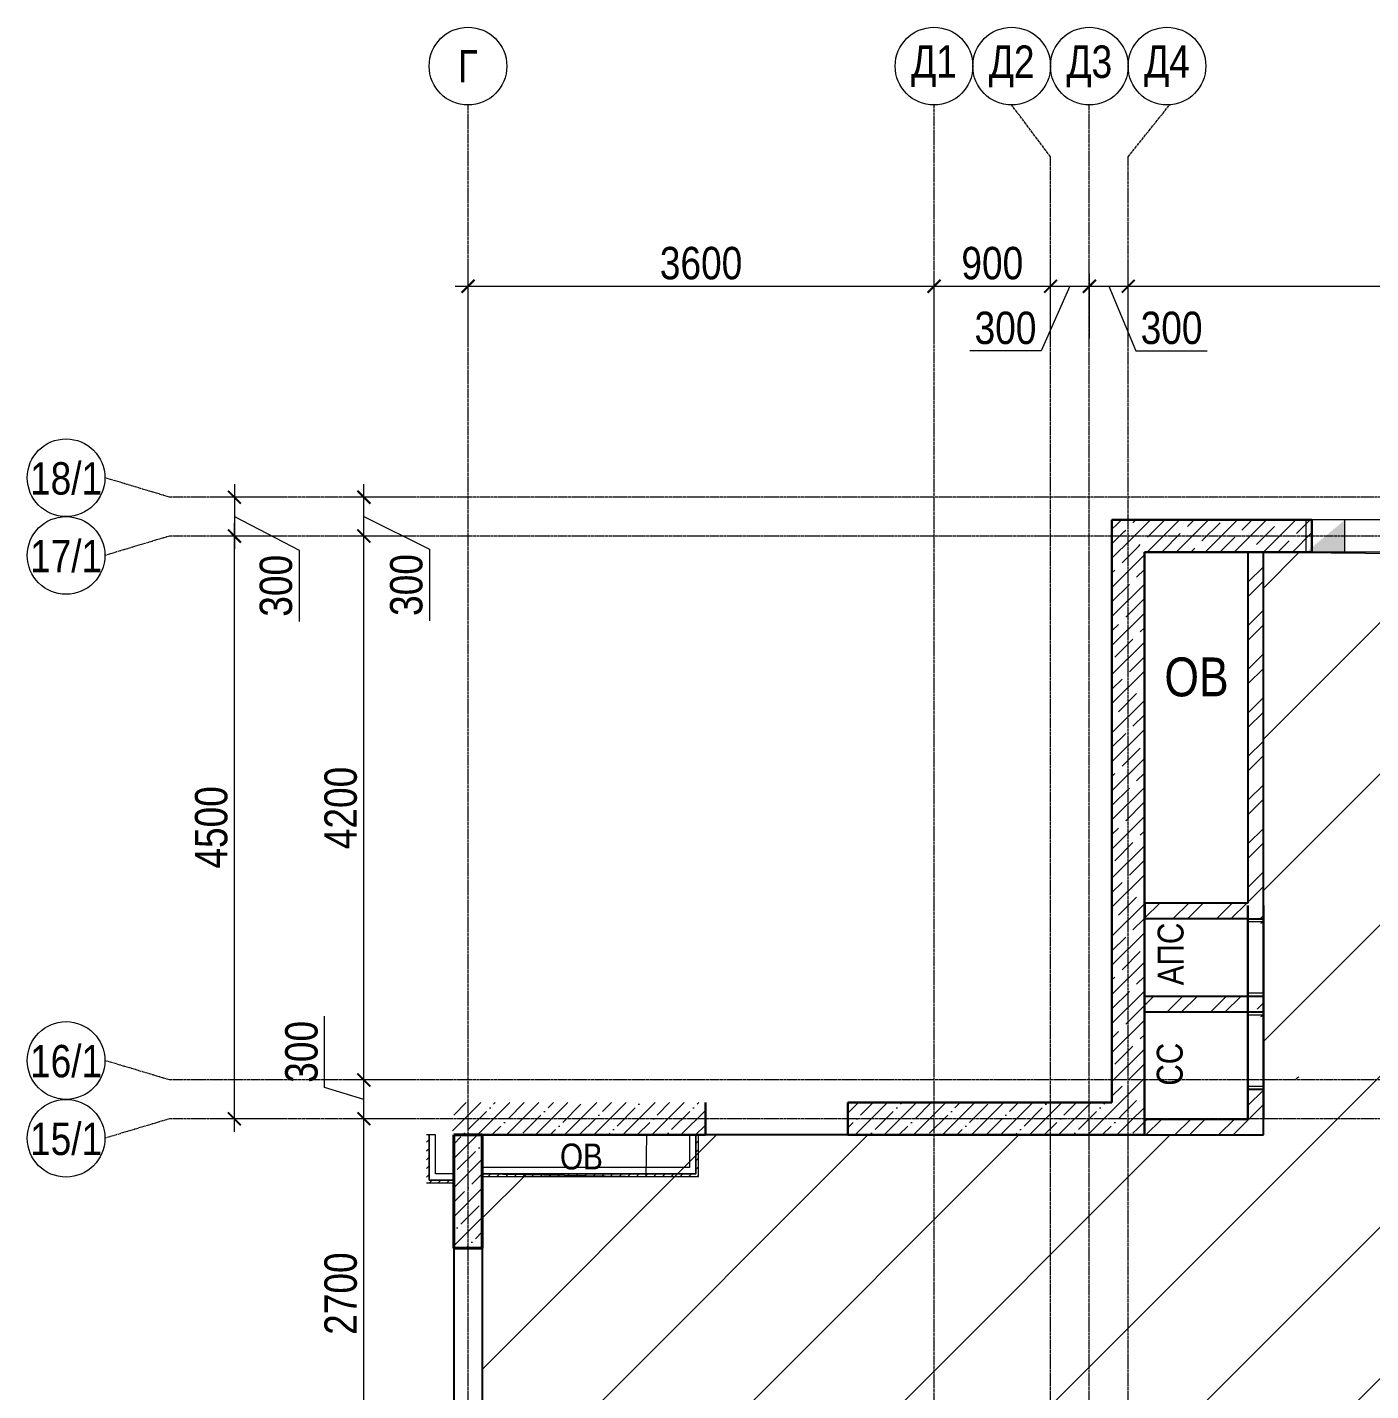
# Model space of a CAD drawing. Header units: millimetres. Extents: x -24360 to 609566, y -391049 to 148426.
# Drawn here: x 513400 to 523779, y -71636 to -61107 of the extents above; entities that cross this region are included whole.
import ezdxf
from ezdxf.enums import TextEntityAlignment as Align

# ---------------------------------------------------------------- set-up
doc = ezdxf.new("R2010")
doc.units = ezdxf.units.MM
doc.linetypes.add('CENTER2', pattern=[28.575, 19.05, -3.175, 3.175, -3.175])
doc.linetypes.add('HIDDEN2', pattern=[4.7625, 3.175, -1.5875])
doc.layers.get('Defpoints').update_dxf_attribs({"color": 140})
for name, color, linetype, lineweight in [('A-Wall-Open', 8, 'Continuous', 0), ('АР_Колонны', 70, 'Continuous', 30), ('АР_Оси_РД_размер', 8, 'Continuous', 0), ('АР_Стены ГКЛ', 1, 'Continuous', 15), ('АР_Стены ЖБ', 7, 'Continuous', 30), ('АР_Стены кирпич', 32, 'Continuous', 25), ('АР_Штриховка', 8, 'Continuous', 0), ('Двери кабины', 252, 'Continuous', 0), ('ОВ_Отопление', 30, 'Continuous', 5), ('ОВ_Шахты', 1, 'Continuous', 5), ('Потолок штриховка', 200, 'Continuous', 15), ('СС_Отверстия', 72, 'Continuous', 9)]:
    doc.layers.add(name, color=color, linetype=linetype, lineweight=lineweight)
for name, color, linetype, lineweight, true_color in [('АР_Оси_РД_100', 7, 'Continuous', 0, 0x525252), ('РД_Витраж_вн', 7, 'Continuous', 25, 0x148aff), ('РД_проем_инж перемыч_фахверк', 7, 'Continuous', 18, 0xff1f1f)]:
    doc.layers.add(name, color=color, linetype=linetype, lineweight=lineweight, true_color=true_color)
doc.layers.add('РД_Проем', color=230, linetype='Continuous', lineweight=0, plot=False)
doc.layers.add('РД_проем_инж перемыч_подсчет', color=50, linetype='Continuous', lineweight=30, plot=False)
doc.styles.add('style1', font='ARIALN.TTF')
doc.styles.add('ккк', font='isocpeur.ttf', dxfattribs={"width": 0.85, "oblique": 15})
doc.dimstyles.new('Dim100_ареал', dxfattribs={"dimscale": 100, "dimtxt": 2.5, "dimasz": 1, "dimexe": 1, "dimexo": 1, "dimgap": 0.5, "dimtad": 1, "dimzin": 12, "dimdsep": 46, "dimtxsty": 'style1', "dimblk": 'ARCHTICK', "dimcen": 1, "dimdle": 1, "dimclrd": 256, "dimclre": 256, "dimaunit": 1, "dimadec": 0, "dimazin": 3, "dimtfac": 1, "dimtmove": 1, "dimatfit": 3, "dimldrblk": 'OPEN30', "dimfxl": 4, "dimfxlon": 1, "dimtolj": 1, "dimtzin": 0, "dimlwd": 9, "dimlwe": 9, "dimarcsym": 0})
pattern_1 = [(45, (509004.53, -133435.88), (-112.2532, 112.2532), []), (45, (509116.79, -133435.88), (-112.2532, 112.2532), [198.4375, -39.6875, 0, -39.6875])]
pattern_2 = [(45, (509004.532, -133435.876), (-33.67596, 33.67596), [])]

# ---------------------------------------------------------------- blocks, each defined once
blk = doc.blocks.new('A-iden')
at = {"linetype": 'Continuous', "lineweight": 5}
blk.add_circle((0, -4), 3, dxfattribs=at)
at = {"color": 0, "linetype": 'Continuous', "lineweight": 20, "style": 'ккк', "width": 0.85}
blk.add_attdef('ID', text='', height=4, dxfattribs=at).set_placement((0.31, -3.85), align=Align.MIDDLE_CENTER)
blk = doc.blocks.new('_ArchTick')
at = {"color": 0, "linetype": 'ByBlock', "const_width": 0.15}
blk.add_lwpolyline([(-0.5, -0.5), (0.5, 0.5)], dxfattribs=at)
blk = doc.blocks.new('*D1124')
at = {"layer": 'Defpoints', "color": 0, "lineweight": 15, "transparency": 16777216}
for p in [(516000, -69536), (517000, -69536), (517000, -72236)]:
    blk.add_point(p, dxfattribs=at)
at = {"layer": 'АР_Оси_РД_размер', "lineweight": 9, "transparency": 16777216}
for p, q in [((516000, -72336), (516000, -69436)), ((516400, -69536), (515900, -69536)), ((516400, -72236), (515900, -72236))]:
    blk.add_line(p, q, dxfattribs=at)
at = {"layer": 'АР_Оси_РД_размер', "lineweight": 9, "transparency": 16777216, "xscale": 100, "yscale": 100, "zscale": 100}
for p, rotation in [((516000, -69536), 90), ((516000, -72236), 270)]:
    blk.add_blockref('_ArchTick', p, dxfattribs=dict(at, rotation=rotation))
at = {"layer": 'АР_Оси_РД_размер', "color": 0, "transparency": 16777216, "insert": (515822, -70886), "char_height": 250, "attachment_point": 5, "rotation": 90, "style": 'style1'}
blk.add_mtext('\\A1;2700', dxfattribs=at)
blk = doc.blocks.new('_Open30')
at = {"color": 0, "linetype": 'ByBlock', "lineweight": -2}
for p, q in [((-1, 0.27), (0, 0)), ((0, 0), (-1, -0.27)), ((0, 0), (-1, 0))]:
    blk.add_line(p, q, dxfattribs=at)
blk = doc.blocks.new('*D1125')
at = {"layer": 'Defpoints', "color": 0, "lineweight": 15, "transparency": 16777216}
for p in [(516000, -69236), (517000, -69236), (517000, -69536)]:
    blk.add_point(p, dxfattribs=at)
at = {"layer": 'АР_Оси_РД_размер', "lineweight": 9, "transparency": 16777216}
for p, q in [((515697, -69295), (515697, -68743)), ((516000, -69636), (516000, -69136)), ((516400, -69236), (515900, -69236)), ((516000, -69386), (515697, -69295)), ((516400, -69536), (515900, -69536))]:
    blk.add_line(p, q, dxfattribs=at)
at = {"layer": 'АР_Оси_РД_размер', "lineweight": 9, "transparency": 16777216, "xscale": 100, "yscale": 100, "zscale": 100}
for p, rotation in [((516000, -69236), 90), ((516000, -69536), 270)]:
    blk.add_blockref('_ArchTick', p, dxfattribs=dict(at, rotation=rotation))
at = {"layer": 'АР_Оси_РД_размер', "color": 0, "transparency": 16777216, "insert": (515519, -69019), "char_height": 250, "attachment_point": 5, "rotation": 90, "style": 'style1'}
blk.add_mtext('\\A1;300', dxfattribs=at)
blk = doc.blocks.new('*D1126')
at = {"layer": 'Defpoints', "color": 0, "lineweight": 15, "transparency": 16777216}
for p in [(516000, -65036), (517000, -65036), (517000, -69236)]:
    blk.add_point(p, dxfattribs=at)
at = {"layer": 'АР_Оси_РД_размер', "lineweight": 9, "transparency": 16777216}
for p, q in [((516000, -69336), (516000, -64936)), ((516400, -65036), (515900, -65036)), ((516400, -69236), (515900, -69236))]:
    blk.add_line(p, q, dxfattribs=at)
at = {"layer": 'АР_Оси_РД_размер', "lineweight": 9, "transparency": 16777216, "xscale": 100, "yscale": 100, "zscale": 100}
for p, rotation in [((516000, -65036), 90), ((516000, -69236), 270)]:
    blk.add_blockref('_ArchTick', p, dxfattribs=dict(at, rotation=rotation))
at = {"layer": 'АР_Оси_РД_размер', "color": 0, "transparency": 16777216, "insert": (515822, -67136), "char_height": 250, "attachment_point": 5, "rotation": 90, "style": 'style1'}
blk.add_mtext('\\A1;4200', dxfattribs=at)
blk = doc.blocks.new('*D1127')
at = {"layer": 'Defpoints', "color": 0, "lineweight": 15, "transparency": 16777216}
for p in [(516000, -64736), (517000, -64736), (517000, -65036)]:
    blk.add_point(p, dxfattribs=at)
at = {"layer": 'АР_Оси_РД_размер', "lineweight": 9, "transparency": 16777216}
for p, q in [((516000, -65136), (516000, -64636)), ((516400, -64736), (515900, -64736)), ((516000, -64886), (516506, -65137)), ((516400, -65036), (515900, -65036)), ((516506, -65137), (516506, -65690))]:
    blk.add_line(p, q, dxfattribs=at)
at = {"layer": 'АР_Оси_РД_размер', "lineweight": 9, "transparency": 16777216, "xscale": 100, "yscale": 100, "zscale": 100}
for p, rotation in [((516000, -64736), 90), ((516000, -65036), 270)]:
    blk.add_blockref('_ArchTick', p, dxfattribs=dict(at, rotation=rotation))
at = {"layer": 'АР_Оси_РД_размер', "color": 0, "transparency": 16777216, "insert": (516329, -65414), "char_height": 250, "attachment_point": 5, "rotation": 90, "style": 'style1'}
blk.add_mtext('\\A1;300', dxfattribs=at)
blk = doc.blocks.new('*D1128')
at = {"layer": 'Defpoints', "color": 0, "lineweight": 15, "transparency": 16777216}
for p in [(515000, -65036), (517000, -65036), (517000, -69536)]:
    blk.add_point(p, dxfattribs=at)
at = {"layer": 'АР_Оси_РД_размер', "lineweight": 9, "transparency": 16777216}
for p, q in [((515000, -69636), (515000, -64936)), ((515400, -65036), (514900, -65036)), ((515400, -69536), (514900, -69536))]:
    blk.add_line(p, q, dxfattribs=at)
at = {"layer": 'АР_Оси_РД_размер', "lineweight": 9, "transparency": 16777216, "xscale": 100, "yscale": 100, "zscale": 100}
for p, rotation in [((515000, -65036), 90), ((515000, -69536), 270)]:
    blk.add_blockref('_ArchTick', p, dxfattribs=dict(at, rotation=rotation))
at = {"layer": 'АР_Оси_РД_размер', "color": 0, "transparency": 16777216, "insert": (514822, -67286), "char_height": 250, "attachment_point": 5, "rotation": 90, "style": 'style1'}
blk.add_mtext('\\A1;4500', dxfattribs=at)
blk = doc.blocks.new('*D1129')
at = {"layer": 'Defpoints', "color": 0, "lineweight": 15, "transparency": 16777216}
for p in [(517000, -64736), (515000, -65036), (517000, -65036)]:
    blk.add_point(p, dxfattribs=at)
at = {"layer": 'АР_Оси_РД_размер', "lineweight": 9, "transparency": 16777216}
for p, q in [((515000, -64636), (515000, -65136)), ((515400, -64736), (514900, -64736)), ((515000, -64886), (515500, -65144)), ((515400, -65036), (514900, -65036)), ((515500, -65144), (515500, -65696))]:
    blk.add_line(p, q, dxfattribs=at)
at = {"layer": 'АР_Оси_РД_размер', "lineweight": 9, "transparency": 16777216, "xscale": 100, "yscale": 100, "zscale": 100}
for p, rotation in [((515000, -64736), 90), ((515000, -65036), 270)]:
    blk.add_blockref('_ArchTick', p, dxfattribs=dict(at, rotation=rotation))
at = {"layer": 'АР_Оси_РД_размер', "color": 0, "transparency": 16777216, "insert": (515322, -65420), "char_height": 250, "attachment_point": 5, "rotation": 90, "style": 'style1'}
blk.add_mtext('\\A1;300', dxfattribs=at)
blk = doc.blocks.new('*D1130')
at = {"layer": 'Defpoints', "color": 0, "lineweight": 15, "transparency": 16777216}
for p in [(520405, -63107), (516805, -64607), (520405, -64607)]:
    blk.add_point(p, dxfattribs=at)
at = {"layer": 'АР_Оси_РД_размер', "lineweight": 9, "transparency": 16777216}
for p, q in [((516805, -63507), (516805, -63007)), ((520405, -63507), (520405, -63007)), ((516705, -63107), (520505, -63107))]:
    blk.add_line(p, q, dxfattribs=at)
at = {"layer": 'АР_Оси_РД_размер', "lineweight": 9, "transparency": 16777216, "xscale": 100, "yscale": 100, "zscale": 100, "rotation": 180}
blk.add_blockref('_ArchTick', (516805, -63107), dxfattribs=at)
at = {"layer": 'АР_Оси_РД_размер', "lineweight": 9, "transparency": 16777216, "xscale": 100, "yscale": 100, "zscale": 100}
blk.add_blockref('_ArchTick', (520405, -63107), dxfattribs=at)
at = {"layer": 'АР_Оси_РД_размер', "color": 0, "transparency": 16777216, "insert": (518605, -62930), "char_height": 250, "attachment_point": 5, "style": 'style1'}
blk.add_mtext('\\A1;3600', dxfattribs=at)
blk = doc.blocks.new('*D1131')
at = {"layer": 'Defpoints', "color": 0, "lineweight": 15, "transparency": 16777216}
for p in [(521305, -63107), (520405, -64607), (521305, -64607)]:
    blk.add_point(p, dxfattribs=at)
at = {"layer": 'АР_Оси_РД_размер', "lineweight": 9, "transparency": 16777216}
for p, q in [((520405, -63507), (520405, -63007)), ((521305, -63507), (521305, -63007)), ((520305, -63107), (521405, -63107))]:
    blk.add_line(p, q, dxfattribs=at)
at = {"layer": 'АР_Оси_РД_размер', "lineweight": 9, "transparency": 16777216, "xscale": 100, "yscale": 100, "zscale": 100, "rotation": 180}
blk.add_blockref('_ArchTick', (520405, -63107), dxfattribs=at)
at = {"layer": 'АР_Оси_РД_размер', "lineweight": 9, "transparency": 16777216, "xscale": 100, "yscale": 100, "zscale": 100}
blk.add_blockref('_ArchTick', (521305, -63107), dxfattribs=at)
at = {"layer": 'АР_Оси_РД_размер', "color": 0, "transparency": 16777216, "insert": (520855, -62930), "char_height": 250, "attachment_point": 5, "style": 'style1'}
blk.add_mtext('\\A1;900', dxfattribs=at)
blk = doc.blocks.new('*D1132')
at = {"layer": 'Defpoints', "color": 0, "lineweight": 15, "transparency": 16777216}
for p in [(521605, -63107), (521305, -64607), (521605, -64607)]:
    blk.add_point(p, dxfattribs=at)
at = {"layer": 'АР_Оси_РД_размер', "lineweight": 9, "transparency": 16777216}
for p, q in [((521305, -63507), (521305, -63007)), ((521605, -63507), (521605, -63007)), ((521205, -63107), (521705, -63107)), ((521455, -63107), (521233, -63607)), ((521233, -63607), (520681, -63607))]:
    blk.add_line(p, q, dxfattribs=at)
at = {"layer": 'АР_Оси_РД_размер', "lineweight": 9, "transparency": 16777216, "xscale": 100, "yscale": 100, "zscale": 100, "rotation": 180}
blk.add_blockref('_ArchTick', (521305, -63107), dxfattribs=at)
at = {"layer": 'АР_Оси_РД_размер', "lineweight": 9, "transparency": 16777216, "xscale": 100, "yscale": 100, "zscale": 100}
blk.add_blockref('_ArchTick', (521605, -63107), dxfattribs=at)
at = {"layer": 'АР_Оси_РД_размер', "color": 0, "transparency": 16777216, "insert": (520957, -63430), "char_height": 250, "attachment_point": 5, "style": 'style1'}
blk.add_mtext('\\A1;300', dxfattribs=at)
blk = doc.blocks.new('*D1133')
at = {"layer": 'Defpoints', "color": 0, "lineweight": 15, "transparency": 16777216}
for p in [(521905, -63107), (521605, -64607), (521905, -64607)]:
    blk.add_point(p, dxfattribs=at)
at = {"layer": 'АР_Оси_РД_размер', "lineweight": 9, "transparency": 16777216}
for p, q in [((521605, -63507), (521605, -63007)), ((521905, -63507), (521905, -63007)), ((521505, -63107), (522005, -63107)), ((521755, -63107), (521964, -63607)), ((521964, -63607), (522516, -63607))]:
    blk.add_line(p, q, dxfattribs=at)
at = {"layer": 'АР_Оси_РД_размер', "lineweight": 9, "transparency": 16777216, "xscale": 100, "yscale": 100, "zscale": 100, "rotation": 180}
blk.add_blockref('_ArchTick', (521605, -63107), dxfattribs=at)
at = {"layer": 'АР_Оси_РД_размер', "lineweight": 9, "transparency": 16777216, "xscale": 100, "yscale": 100, "zscale": 100}
blk.add_blockref('_ArchTick', (521905, -63107), dxfattribs=at)
at = {"layer": 'АР_Оси_РД_размер', "color": 0, "transparency": 16777216, "insert": (522240, -63430), "char_height": 250, "attachment_point": 5, "style": 'style1'}
blk.add_mtext('\\A1;300', dxfattribs=at)
blk = doc.blocks.new('*D1134')
at = {"layer": 'Defpoints', "color": 0, "lineweight": 15, "transparency": 16777216}
for p in [(527005, -63107), (521905, -64607), (527005, -64607)]:
    blk.add_point(p, dxfattribs=at)
at = {"layer": 'АР_Оси_РД_размер', "lineweight": 9, "transparency": 16777216}
for p, q in [((521905, -63507), (521905, -63007)), ((527005, -63507), (527005, -63007)), ((521805, -63107), (527105, -63107))]:
    blk.add_line(p, q, dxfattribs=at)
at = {"layer": 'АР_Оси_РД_размер', "lineweight": 9, "transparency": 16777216, "xscale": 100, "yscale": 100, "zscale": 100, "rotation": 180}
blk.add_blockref('_ArchTick', (521905, -63107), dxfattribs=at)
at = {"layer": 'АР_Оси_РД_размер', "lineweight": 9, "transparency": 16777216, "xscale": 100, "yscale": 100, "zscale": 100}
blk.add_blockref('_ArchTick', (527005, -63107), dxfattribs=at)
at = {"layer": 'АР_Оси_РД_размер', "color": 0, "transparency": 16777216, "insert": (524455, -62930), "char_height": 250, "attachment_point": 5, "style": 'style1'}
blk.add_mtext('\\A1;5100', dxfattribs=at)

msp = doc.modelspace()

# ---------------------------------------------------------------- hatches: boundary and pattern name
at = {"layer": 'АР_Стены ГКЛ', "linetype": 'Continuous', "lineweight": 0, "true_color": 0x000000}
h = msp.add_hatch(dxfattribs=at)
h.set_pattern_fill('ANSI31', color=18, scale=15, style=0)
h.set_pattern_definition([(45, (509004.532, -133435.876), (-33.67596, 33.67596), [])])
h.paths.add_polyline_path([(516484.532, -70030.876), (516504.532, -70010.876), (516504.532, -69660.876), (516484.532, -69660.876)], flags=0)
h = msp.add_hatch(dxfattribs=at)
h.set_pattern_fill('ANSI31', color=18, scale=15, angle=-360, style=0)
h.set_pattern_definition(pattern_2)
h.paths.add_polyline_path([(518584.532, -69660.876), (518564.532, -69660.876), (518564.532, -69960.876), (518584.532, -69980.876)], flags=0)
h = msp.add_hatch(dxfattribs=at)
h.set_pattern_fill('ANSI31', color=18, scale=15, angle=360, style=0)
h.set_pattern_definition(pattern_2)
h.paths.add_polyline_path([(516694.532, -70030.876), (516694.532, -70010.876), (516504.532, -70010.876), (516484.532, -70030.876)], flags=0)
h = msp.add_hatch(dxfattribs=at)
h.set_pattern_fill('ANSI31', color=18, scale=15, style=0)
h.set_pattern_definition(pattern_2)
h.paths.add_polyline_path([(518584.532, -69980.876), (518564.532, -69960.876), (516914.532, -69960.876), (516914.532, -69980.876)], flags=0)
at = {"layer": 'АР_Штриховка', "linetype": 'Continuous', "lineweight": 5, "true_color": 0x000000}
h = msp.add_hatch(dxfattribs=at)
h.set_pattern_fill('ANSI35', color=18, scale=25, style=0)
h.set_pattern_definition(pattern_1)
h.paths.add_polyline_path([(516684.532, -69410.876), (516684.532, -69660.876), (518638.835, -69660.876), (518638.835, -69410.876)])
h.paths.add_polyline_path([(519738.835, -69410.876), (519738.835, -69660.876), (522029.532, -69660.876), (521779.532, -69410.876)])
at = {"layer": 'АР_Штриховка', "linetype": 'Continuous', "lineweight": 0, "true_color": 0x000000}
h = msp.add_hatch(dxfattribs=at)
h.set_pattern_fill('ANSI32', color=18, scale=25, style=0)
h.set_pattern_definition([(45, (509004.53, -133435.88), (-168.3798, 168.3798), []), (45, (509116.79, -133435.88), (-168.3798, 168.3798), [])])
h.paths.add_polyline_path([(522029.532, -69540.876), (522029.532, -69660.876), (522949.532, -69660.876), (522829.532, -69540.876)], flags=0)
at = {"layer": 'АР_Штриховка', "linetype": 'Continuous', "lineweight": 5, "true_color": 0x000000}
h = msp.add_hatch(dxfattribs=at)
h.set_pattern_fill('ANSI35', color=18, scale=25, style=0)
h.set_pattern_definition(pattern_1)
h.paths.add_polyline_path([(516694.532, -70535.876), (516914.532, -70535.876), (516914.532, -69660.876), (516694.532, -69660.876)], flags=0)
at = {"layer": 'Потолок штриховка'}
h = msp.add_hatch(dxfattribs=at)
h.set_pattern_fill('ANSI31', color=256, scale=260)
h.paths.add_polyline_path([(516914.532, -93915.876), (516914.532, -69960.876), (518180, -69980.876), (518185.057, -69660.876), (522949.532, -69660.876), (522948.983, -65160.876), (525839.532, -65188.909), (525838.623, -66079.643), (529004.428, -66065.129), (528984.532, -72125.876), (521204.532, -72125.876), (521194.532, -93915.876), (520674.532, -93915.876), (520674.532, -94535.876), (517434.532, -94545.876), (517434.537, -93915.876)])
h.paths.add_polyline_path([(521414.532, -81135.876), (521414.532, -79565.876), (525424.532, -79565.876), (525424.532, -80025.876), (525504.532, -80025.876), (525504.532, -78025.876), (529004.532, -78025.876), (528984.532, -81055.935), (528984.532, -81135.874)])
h.paths.add_polyline_path([(521414.532, -78025.876), (525104.532, -78025.876), (525104.532, -79445.876), (521414.532, -79445.876)], flags=16)
h.paths.add_polyline_path([(521414.532, -77635.876), (523654.532, -77635.876), (523654.532, -75105.876), (521414.532, -75105.876)], flags=17)
h.paths.add_polyline_path([(521404.532, -74985.876), (521409.532, -72345.876), (523604.532, -72345.876), (523604.532, -73935.876), (526374.532, -73935.876), (526374.532, -72705.876), (528984.532, -72705.876), (528984.532, -77315.876), (526374.532, -77315.876), (526374.532, -74985.876), (526054.533, -74985.876), (526054.533, -77315.876), (524494.533, -77315.875), (524494.533, -74985.876)], flags=17)
at = {"layer": 'СС_Отверстия', "linetype": 'Continuous', "lineweight": 5, "true_color": 0x000000}
for points in [[(523579.532, -65160.876), (523579.532, -64910.876), (523429.532, -65035.876)], [(523279.532, -65160.876), (523579.532, -65160.876), (523429.532, -65035.876)]]:
    msp.add_hatch(color=18, dxfattribs=at).paths.add_polyline_path(points, flags=0)

# ---------------------------------------------------------------- linework, layer by layer
at = {"layer": 'A-Wall-Open', "color": 18, "linetype": 'Continuous', "lineweight": 0, "true_color": 0x000000}
for p, q in [((525324.532, -64910.876), (523324.532, -64910.876)), ((525324.532, -65160.876), (523324.532, -65160.876))]:
    msp.add_line(p, q, dxfattribs=at)
at = {"layer": 'АР_Колонны', "color": 18, "linetype": 'HIDDEN2', "lineweight": 25, "true_color": 0x000000}
for p, q in [((516694.532, -69660.876), (516914.532, -69660.876)), ((516694.532, -70535.876), (516694.532, -69660.876)), ((516914.532, -69660.876), (516914.532, -70535.876)), ((516914.532, -70535.876), (516694.532, -70535.876))]:
    msp.add_line(p, q, dxfattribs=at)
at = {"layer": 'АР_Колонны', "color": 18, "linetype": 'Continuous', "lineweight": 30, "true_color": 0x000000}
for p, q in [((516914.532, -69660.876), (516694.532, -69660.876)), ((516694.532, -69660.876), (516694.532, -70535.876)), ((516914.532, -70535.876), (516914.532, -69660.876)), ((516694.532, -70535.876), (516914.532, -70535.876))]:
    msp.add_line(p, q, dxfattribs=at)
at = {"layer": 'АР_Оси_РД_100', "linetype": 'CENTER2'}
for points in [[(516804.533, -97435.876), (516804.533, -61707.197)], [(520404.533, -61707.197), (520404.533, -97435.876)], [(521304.533, -97435.876), (521304.533, -62107.197), (521004.533, -61707.196)], [(521604.533, -97435.876), (521604.533, -61707.197)], [(521904.533, -97435.876), (521904.533, -62107.197), (522224.7, -61706.519)], [(533204.533, -64735.876), (514499.575, -64735.876), (513999.575, -64585.876)], [(533204.533, -65035.876), (514499.575, -65035.876), (513999.575, -65185.876)], [(533204.533, -69235.876), (514499.575, -69235.876), (513999.575, -69085.876)], [(533204.533, -69535.876), (514499.575, -69535.876), (513999.575, -69685.876)]]:
    msp.add_lwpolyline(points, dxfattribs=at)
at = {"layer": 'АР_Стены ГКЛ', "color": 18, "linetype": 'Continuous', "lineweight": 5, "true_color": 0x000000}
for p, q in [((516504.532, -69660.876), (516484.532, -69660.876)), ((516554.532, -69660.876), (516504.532, -69660.876)), ((516504.532, -69660.876), (516504.532, -70010.876)), ((516504.532, -70010.876), (516504.532, -69660.876)), ((516554.532, -69960.876), (516554.532, -69660.876)), ((518564.532, -69660.876), (518514.532, -69660.876)), ((518514.532, -69660.876), (518514.532, -69910.876)), ((518564.532, -69960.876), (518564.532, -69660.876)), ((518584.532, -69660.876), (518564.532, -69660.876)), ((518564.532, -69660.876), (518564.532, -69960.876)), ((518584.532, -69980.876), (518584.532, -69660.876)), ((516504.532, -70010.876), (516694.532, -70010.876)), ((516694.532, -70010.876), (516504.532, -70010.876)), ((516694.532, -69960.876), (516554.532, -69960.876)), ((516694.532, -70010.876), (516694.532, -69960.876)), ((516694.532, -70030.876), (516694.532, -70010.876)), ((518514.532, -69910.876), (516914.532, -69910.876)), ((516914.532, -69910.876), (516914.532, -69960.876)), ((516914.532, -69960.876), (518564.532, -69960.876)), ((518564.532, -69960.876), (516914.532, -69960.876)), ((516914.532, -69960.876), (516914.532, -69980.876)), ((516914.532, -69980.876), (518584.532, -69980.876)), ((516484.532, -70030.876), (516694.532, -70030.876))]:
    msp.add_line(p, q, dxfattribs=at)
at = {"layer": 'АР_Стены ЖБ', "color": 18, "linetype": 'Continuous', "lineweight": 30, "true_color": 0x000000}
for p, q in [((521779.532, -64910.876), (521779.532, -69410.876)), ((523324.532, -64910.876), (521779.532, -64910.876)), ((523324.532, -65160.876), (523324.532, -64910.876)), ((522029.532, -69660.876), (522029.532, -65160.876)), ((522029.532, -65160.876), (523324.532, -65160.876)), ((518638.835, -69660.876), (518638.835, -69410.876)), ((519738.835, -69410.876), (519738.835, -69660.876)), ((521779.532, -69410.876), (519738.835, -69410.876)), ((516694.208, -69660.876), (518638.835, -69660.876)), ((519738.835, -69660.876), (522029.532, -69660.876))]:
    msp.add_line(p, q, dxfattribs=at)
at = {"layer": 'АР_Стены ЖБ', "color": 18, "linetype": 'Continuous', "lineweight": 15, "true_color": 0x000000}
msp.add_line((523279.532, -65160.876), (523279.532, -64910.876), dxfattribs=at)
at = {"layer": 'АР_Стены ЖБ', "color": 18, "linetype": 'Continuous', "lineweight": 40, "true_color": 0x000000}
for p, q in [((516914.532, -69660.876), (516694.532, -69660.876)), ((516694.532, -69660.876), (516694.532, -70535.876)), ((516914.532, -70535.876), (516914.532, -69660.876)), ((516694.532, -70535.876), (516914.532, -70535.876))]:
    msp.add_line(p, q, dxfattribs=at)
at = {"layer": 'АР_Стены кирпич', "color": 18, "linetype": 'Continuous', "lineweight": 25, "true_color": 0x000000}
for p, q in [((522949.532, -65160.876), (522829.532, -65160.876)), ((522829.532, -65160.876), (522829.532, -67870.155)), ((522949.532, -67990.155), (522949.532, -65160.876)), ((522033.01, -67870.155), (522033.01, -67990.155)), ((522829.532, -67870.155), (522033.01, -67870.155)), ((522033.01, -67990.155), (522829.532, -67990.155)), ((522829.532, -67990.155), (522829.532, -67990.876)), ((522829.532, -67990.876), (522949.532, -67990.876)), ((522949.532, -67990.876), (522949.532, -67990.155)), ((522029.532, -68590.876), (522029.532, -68710.876)), ((522829.532, -68590.876), (522029.532, -68590.876)), ((522949.532, -68590.876), (522829.532, -68590.876)), ((522829.532, -68590.876), (522829.532, -68590.876)), ((522949.532, -68710.876), (522949.532, -68590.876)), ((522029.532, -68710.876), (522829.532, -68710.876)), ((522949.532, -69310.876), (522829.532, -69310.876)), ((522829.532, -69310.876), (522829.532, -69540.876)), ((522949.532, -69660.876), (522949.532, -69310.876)), ((522029.532, -69540.876), (522029.532, -69660.876)), ((522829.532, -69540.876), (522029.532, -69540.876)), ((522029.532, -69660.876), (522949.532, -69660.876))]:
    msp.add_line(p, q, dxfattribs=at)
at = {"layer": 'АР_Стены кирпич', "color": 18, "linetype": 'Continuous', "lineweight": 0, "true_color": 0x000000}
for p, q in [((522829.532, -67990.155), (522949.532, -67990.155)), ((522829.532, -67990.876), (522829.532, -68590.876)), ((522949.532, -68590.876), (522949.532, -67990.876)), ((522829.532, -68710.876), (522829.532, -69310.876)), ((522949.532, -69310.876), (522949.532, -68710.876))]:
    msp.add_line(p, q, dxfattribs=at)
at = {"layer": 'АР_Стены кирпич', "color": 18, "true_color": 0x000000}
msp.add_line((522829.532, -68710.876), (522949.532, -68710.876), dxfattribs=at)
at = {"layer": 'АР_Штриховка', "color": 18, "linetype": 'Continuous', "lineweight": 5, "true_color": 0x000000}
for p, q in [((521779.532, -64983.288), (521815.738, -64947.082)), ((521815.738, -64947.082), (521851.944, -64910.876)), ((521927.992, -65059.335), (522076.451, -64910.876)), ((521941.714, -64933.359), (521964.198, -64910.876)), ((522050.957, -65160.876), (522300.957, -64910.876)), ((522053.967, -65045.613), (522188.704, -64910.876)), ((522275.464, -65160.876), (522525.464, -64910.876)), ((522362.663, -64961.423), (522413.211, -64910.876)), ((522474.917, -65073.676), (522615.233, -64933.359)), ((522499.97, -65160.876), (522749.97, -64910.876)), ((522724.477, -65160.876), (522974.477, -64910.876)), ((522783.613, -64989.486), (522862.223, -64910.876)), ((522895.866, -65101.739), (523036.183, -64961.423)), ((522948.983, -65160.876), (523198.983, -64910.876)), ((523204.562, -65017.549), (523311.236, -64910.876)), ((521779.532, -65095.541), (521871.865, -65003.208)), ((521779.532, -65207.794), (521927.992, -65059.335)), ((521871.865, -65003.208), (521885.587, -64989.486)), ((522166.22, -65157.866), (522306.537, -65017.549)), ((522612.223, -65160.876), (522727.486, -65045.613)), ((523173.489, -65160.876), (523324.532, -65009.832)), ((521857.524, -65242.056), (521984.118, -65115.461)), ((521984.118, -65115.461), (521997.841, -65101.739)), ((522387.717, -65160.876), (522418.79, -65129.802)), ((522836.73, -65160.876), (522839.74, -65157.866)), ((523061.236, -65160.876), (523148.436, -65073.676)), ((523316.816, -65129.802), (523324.532, -65122.086)), ((521779.532, -65432.3), (522029.532, -65182.3)), ((521779.532, -65320.047), (521801.397, -65298.182)), ((521969.777, -65354.309), (522029.532, -65294.554)), ((521779.532, -65656.807), (522029.532, -65406.807)), ((521779.532, -65544.554), (521913.651, -65410.435)), ((521885.587, -65663.005), (522025.904, -65522.689)), ((521779.532, -65881.313), (522029.532, -65631.313)), ((521779.532, -65769.06), (521829.461, -65719.132)), ((521997.841, -65775.258), (522029.532, -65743.566)), ((521779.532, -66105.82), (522029.532, -65855.82)), ((521801.397, -65971.701), (521941.714, -65831.385)), ((521913.651, -66083.955), (522029.532, -65968.073)), ((521779.532, -66330.326), (522029.532, -66080.326)), ((521779.532, -66218.073), (521857.524, -66140.081)), ((522025.904, -66196.208), (522029.532, -66192.579)), ((521779.532, -66554.832), (522029.532, -66304.832)), ((521829.461, -66392.651), (521969.777, -66252.334)), ((521941.714, -66504.904), (522029.532, -66417.086)), ((521779.532, -66779.339), (522029.532, -66529.339)), ((521779.532, -66667.086), (521885.587, -66561.031)), ((521857.524, -66813.6), (521997.841, -66673.284)), ((521779.532, -67003.845), (522029.532, -66753.845)), ((521779.532, -66891.592), (521801.397, -66869.727)), ((521969.777, -66925.854), (522029.532, -66866.099)), ((521779.532, -67228.352), (522029.532, -66978.352)), ((521779.532, -67116.099), (521913.651, -66981.98)), ((521885.587, -67234.55), (522025.904, -67094.233)), ((521779.532, -67452.858), (522029.532, -67202.858)), ((521779.532, -67340.605), (521829.461, -67290.677)), ((521997.841, -67346.803), (522029.532, -67315.111)), ((521779.532, -67677.364), (522029.532, -67427.364)), ((521801.397, -67543.246), (521941.714, -67402.93)), ((521913.651, -67655.499), (522029.532, -67539.618)), ((521779.532, -67901.871), (522029.532, -67651.871)), ((521779.532, -67789.618), (521857.524, -67711.626)), ((522025.904, -67767.753), (522029.532, -67764.124)), ((521779.532, -68126.377), (522029.532, -67876.377)), ((521829.461, -67964.196), (521969.777, -67823.879)), ((521941.714, -68076.449), (522029.532, -67988.631)), ((521779.532, -68350.884), (522029.532, -68100.884)), ((521779.532, -68238.631), (521885.587, -68132.576)), ((521779.532, -68575.39), (522029.532, -68325.39)), ((521857.524, -68385.145), (521997.841, -68244.829)), ((521779.532, -68463.137), (521801.397, -68441.272)), ((521969.777, -68497.399), (522029.532, -68437.643)), ((521779.532, -68799.896), (522029.532, -68549.896)), ((521779.532, -68687.643), (521913.651, -68553.525)), ((521885.587, -68806.095), (522025.904, -68665.778)), ((521779.532, -69024.403), (522029.532, -68774.403)), ((521779.532, -68912.15), (521829.461, -68862.221)), ((521997.841, -68918.348), (522029.532, -68886.656)), ((521779.532, -69248.909), (522029.532, -68998.909)), ((521801.397, -69114.791), (521941.714, -68974.475)), ((521913.651, -69227.044), (522029.532, -69111.163)), ((521810.802, -69442.146), (522029.532, -69223.416)), ((521779.532, -69361.163), (521857.524, -69283.171)), ((522025.904, -69339.298), (522029.532, -69335.669)), ((521866.929, -69498.272), (521969.777, -69395.424)), ((521923.056, -69554.399), (522029.532, -69447.922)), ((521979.182, -69610.526), (522029.532, -69560.175))]:
    msp.add_line(p, q, dxfattribs=at)
at = {"layer": 'АР_Штриховка', "color": 18, "linetype": 'Continuous', "lineweight": 0, "true_color": 0x000000}
for p, q in [((522829.532, -65168.073), (522836.73, -65160.876)), ((522829.532, -65392.579), (522949.532, -65272.579)), ((522829.532, -65504.833), (522949.532, -65384.833)), ((522829.532, -65729.339), (522949.532, -65609.339)), ((522829.532, -65841.592), (522949.532, -65721.592)), ((522829.532, -66066.098), (522949.532, -65946.098)), ((522829.532, -66178.352), (522949.532, -66058.352)), ((522829.532, -66402.858), (522949.532, -66282.858)), ((522829.532, -66515.111), (522949.532, -66395.111)), ((522829.532, -66739.618), (522949.532, -66619.618)), ((522829.532, -66851.871), (522949.532, -66731.871)), ((522829.532, -67076.377), (522949.532, -66956.377)), ((522829.532, -67188.631), (522949.532, -67068.631)), ((522829.532, -67413.137), (522949.532, -67293.137)), ((522829.532, -67525.39), (522949.532, -67405.39)), ((522829.532, -67749.896), (522949.532, -67629.896)), ((522829.532, -67862.15), (522949.532, -67742.15)), ((522033.01, -67872.899), (522035.755, -67870.155)), ((522033.01, -67985.153), (522148.008, -67870.155)), ((522252.514, -67990.155), (522372.514, -67870.155)), ((522364.768, -67990.155), (522484.768, -67870.155)), ((522589.274, -67990.155), (522709.274, -67870.155)), ((522701.527, -67990.155), (522821.527, -67870.155)), ((522925.313, -67990.876), (522933.264, -67982.925)), ((522933.264, -67982.925), (522949.532, -67966.656)), ((522029.532, -68662.15), (522100.807, -68590.876)), ((522205.313, -68710.876), (522325.313, -68590.876)), ((522317.566, -68710.876), (522437.566, -68590.876)), ((522542.072, -68710.876), (522662.072, -68590.876)), ((522654.326, -68710.876), (522774.326, -68590.876)), ((522900.586, -68689.122), (522949.532, -68640.175)), ((522829.532, -69433.695), (522949.532, -69313.695)), ((522832.068, -69543.412), (522949.532, -69425.948)), ((522944.322, -69655.665), (522949.532, -69650.454))]:
    msp.add_line(p, q, dxfattribs=at)
at = {"layer": 'Двери кабины', "color": 18, "linetype": 'Continuous', "lineweight": 0, "true_color": 0x000000}
for p, q in [((522829.532, -68015.876), (522829.532, -67990.876)), ((522829.532, -67990.876), (522949.532, -67990.876)), ((522949.532, -67990.876), (522949.532, -68015.876)), ((522949.532, -68015.876), (522829.532, -68015.876)), ((522949.532, -68015.876), (522927.882, -68028.376)), ((522829.532, -68565.876), (522829.532, -68590.876)), ((522949.532, -68565.876), (522829.532, -68565.876)), ((522829.532, -68590.876), (522949.532, -68590.876)), ((522949.532, -68590.876), (522949.532, -68565.876)), ((522829.532, -68735.876), (522829.532, -68710.876)), ((522829.532, -68710.876), (522949.532, -68710.876)), ((522949.532, -68735.876), (522829.532, -68735.876)), ((522949.532, -68735.876), (522927.882, -68748.376)), ((522949.532, -68710.876), (522949.532, -68735.876)), ((523202.882, -69224.69), (523224.532, -69212.19))]:
    msp.add_line(p, q, dxfattribs=at)
msp.add_lwpolyline([(522829.532, -69285.876), (522829.532, -69310.876), (522949.532, -69310.876), (522949.532, -69285.876)], close=True, dxfattribs=at)
at = {"layer": 'ОВ_Отопление', "color": 18, "true_color": 0x000000}
for p, q in [((516914.532, -69660.876), (518514.532, -69660.876)), ((516914.532, -69910.876), (516914.532, -69660.876)), ((518514.532, -69660.876), (518514.532, -69910.876)), ((518514.532, -69910.876), (516914.532, -69910.876))]:
    msp.add_line(p, q, dxfattribs=at)
at = {"layer": 'Потолок штриховка'}
msp.add_lwpolyline([(516914.532, -93915.876), (516914.532, -69960.876), (518180, -69980.876), (518185.057, -69660.876), (522949.532, -69660.876), (522948.983, -65160.876), (525839.532, -65188.909), (525838.623, -66079.643), (529004.428, -66065.129), (528984.532, -72125.876), (521204.532, -72125.876), (521194.532, -93915.876), (520674.532, -93915.876), (520674.532, -94535.876), (517434.532, -94545.876), (517434.537, -93915.876)], close=True, dxfattribs=at)
at = {"layer": 'РД_Витраж_вн', "color": 18, "linetype": 'Continuous', "lineweight": 25, "true_color": 0x000000}
for p, q in [((519738.835, -69660.876), (518638.835, -69660.876)), ((516694.532, -70535.876), (516694.532, -73435.876)), ((516914.532, -70535.876), (516914.532, -73435.876))]:
    msp.add_line(p, q, dxfattribs=at)
at = {"layer": 'РД_Проем', "color": 18, "linetype": 'Continuous', "lineweight": 0, "true_color": 0x000000}
for p, q in [((522829.532, -67990.876), (522829.532, -68590.876)), ((522949.532, -67990.876), (522949.532, -68590.876)), ((522829.532, -68710.876), (522829.532, -69310.876)), ((522949.532, -68710.876), (522949.532, -69310.876)), ((516694.532, -70535.876), (516694.532, -73435.876)), ((516914.532, -70535.876), (516914.532, -73435.876))]:
    msp.add_line(p, q, dxfattribs=at)
at = {"layer": 'РД_проем_инж перемыч_подсчет', "color": 18, "linetype": 'Continuous', "lineweight": 30, "true_color": 0x000000}
for p, q in [((522829.532, -67889.502), (522829.532, -69539.502)), ((522949.532, -67889.502), (522949.532, -69539.502))]:
    msp.add_line(p, q, dxfattribs=at)
at = {"layer": 'РД_проем_инж перемыч_фахверк', "color": 18, "linetype": 'Continuous', "lineweight": 18, "true_color": 0x000000}
for p, q in [((516694.532, -70535.876), (516694.532, -73435.876)), ((516914.532, -70535.876), (516914.532, -73435.876))]:
    msp.add_line(p, q, dxfattribs=at)
at = {"layer": 'СС_Отверстия', "color": 18, "linetype": 'Continuous', "lineweight": 9, "true_color": 0x000000}
for p, q in [((523579.532, -64910.876), (523279.532, -64910.876)), ((523279.532, -65160.876), (523279.532, -64910.876)), ((523579.532, -65160.876), (523579.532, -64910.876)), ((523579.532, -65160.876), (523279.532, -65160.876))]:
    msp.add_line(p, q, dxfattribs=at)

# ---------------------------------------------------------------- block references
at = {"layer": 'АР_Оси_РД_100'}
ref = msp.add_blockref('A-iden', (516804.533, -61007.197), dxfattribs=dict(at, xscale=100, yscale=100, zscale=100))
ref.add_attrib('ID', 'Г', dxfattribs={"layer": '0', "linetype": 'Continuous', "height": 250, "style": 'style1'}).set_placement((516804.533, -61407.197), align=Align.MIDDLE)
ref = msp.add_blockref('A-iden', (520404.533, -61007.197), dxfattribs=dict(at, xscale=100, yscale=100, zscale=100))
ref.add_attrib('ID', 'Д1', dxfattribs={"layer": '0', "linetype": 'Continuous', "height": 250, "style": 'style1'}).set_placement((520404.533, -61407.197), align=Align.MIDDLE)
ref = msp.add_blockref('A-iden', (521004.533, -61007.196), dxfattribs=dict(at, xscale=100, yscale=100, zscale=100))
ref.add_attrib('ID', 'Д2', dxfattribs={"layer": '0', "linetype": 'Continuous', "height": 250, "style": 'style1'}).set_placement((521004.533, -61407.196), align=Align.MIDDLE)
ref = msp.add_blockref('A-iden', (521604.533, -61007.197), dxfattribs=dict(at, xscale=100, yscale=100, zscale=100))
ref.add_attrib('ID', 'Д3', dxfattribs={"layer": '0', "linetype": 'Continuous', "height": 250, "style": 'style1'}).set_placement((521604.533, -61407.197), align=Align.MIDDLE)
ref = msp.add_blockref('A-iden', (522204.533, -61007.197), dxfattribs=dict(at, xscale=100, yscale=100, zscale=100))
ref.add_attrib('ID', 'Д4', dxfattribs={"layer": '0', "linetype": 'Continuous', "height": 250, "style": 'style1'}).set_placement((522204.533, -61407.197), align=Align.MIDDLE)
ref = msp.add_blockref('A-iden', (513699.575, -64185.876), dxfattribs=dict(at, xscale=100, yscale=100, zscale=100))
ref.add_attrib('ID', '18/1', dxfattribs={"layer": '0', "linetype": 'Continuous', "height": 250, "style": 'style1'}).set_placement((513699.575, -64585.876), align=Align.MIDDLE)
ref = msp.add_blockref('A-iden', (513699.575, -64785.876), dxfattribs=dict(at, xscale=100, yscale=100, zscale=100))
ref.add_attrib('ID', '17/1', dxfattribs={"layer": '0', "linetype": 'Continuous', "height": 250, "style": 'style1'}).set_placement((513699.575, -65185.876), align=Align.MIDDLE)
ref = msp.add_blockref('A-iden', (513699.575, -68685.876), dxfattribs=dict(at, xscale=100, yscale=100, zscale=100))
ref.add_attrib('ID', '16/1', dxfattribs={"layer": '0', "linetype": 'Continuous', "height": 250, "style": 'style1'}).set_placement((513699.575, -69085.876), align=Align.MIDDLE)
ref = msp.add_blockref('A-iden', (513699.575, -69285.876), dxfattribs=dict(at, xscale=100, yscale=100, zscale=100))
ref.add_attrib('ID', '15/1', dxfattribs={"layer": '0', "linetype": 'Continuous', "height": 250, "style": 'style1'}).set_placement((513699.575, -69685.876), align=Align.MIDDLE)

# ---------------------------------------------------------------- texts
at = {"layer": 'ОВ_Отопление', "color": 18, "lineweight": 50, "true_color": 0x000000, "style": 'style1'}
msp.add_text('ОВ', height=200, dxfattribs=at).set_placement((517515.108, -69927.188))
at = {"layer": 'ОВ_Шахты', "color": 18, "lineweight": 50, "true_color": 0x000000, "style": 'style1'}
msp.add_text('ОВ', height=300, dxfattribs=at).set_placement((522184.183, -66273.759))
at = {"layer": 'СС_Отверстия', "color": 18, "lineweight": 50, "true_color": 0x000000, "style": 'style1'}
for s, p in [('АПС', (522332.153, -68504.936)), ('СС', (522325.523, -69279.961))]:
    msp.add_text(s, height=200, rotation=90, dxfattribs=at).set_placement(p)

# ---------------------------------------------------------------- dimensions: what is measured, and where the dimension line sits
at = {"layer": 'АР_Оси_РД_размер'}
for base, p1, p2, picture, middle in [((520404.533, -63107.197), (516804.533, -64607.197), (520404.533, -64607.197), '*D1130', (518604.533, -62929.554)), ((521304.533, -63107.197), (520404.533, -64607.197), (521304.533, -64607.197), '*D1131', (520854.533, -62929.554)), ((527004.533, -63107.197), (521904.533, -64607.197), (527004.533, -64607.197), '*D1134', (524454.533, -62929.554))]:
    dim = msp.add_linear_dim(base=base, p1=p1, p2=p2, dimstyle='Dim100_ареал', dxfattribs=at)
    dim.commit()
    dim.dimension.update_dxf_attribs({"geometry": picture, "text_midpoint": middle})
for base, p1, p2, picture, middle in [((521604.533, -63107.197), (521304.533, -64607.197), (521604.533, -64607.197), '*D1132', (521183.102, -63607.197)), ((521904.533, -63107.197), (521604.533, -64607.197), (521904.533, -64607.197), '*D1133', (522013.564, -63607.197))]:
    dim = msp.add_linear_dim(base=base, p1=p1, p2=p2, dimstyle='Dim100_ареал', dxfattribs=at)
    dim.commit()
    dim.dimension.update_dxf_attribs({"geometry": picture, "text_midpoint": middle, "dimtype": 160})
for base, p1, p2, picture, middle in [((514999.575, -65035.876), (516999.575, -64735.876), (516999.575, -65035.876), '*D1129', (515499.575, -65193.819)), ((515999.575, -64735.876), (516999.575, -65035.876), (516999.575, -64735.876), '*D1127', (516506.217, -65187.381))]:
    dim = msp.add_linear_dim(base=base, p1=p1, p2=p2, angle=90, dimstyle='Dim100_ареал', dxfattribs=at)
    dim.commit()
    dim.dimension.update_dxf_attribs({"geometry": picture, "text_midpoint": middle, "dimtype": 160})
for base, p1, p2, picture, middle in [((514999.575, -65035.876), (516999.575, -69535.876), (516999.575, -65035.876), '*D1128', (514821.932, -67285.876)), ((515999.575, -65035.876), (516999.575, -69235.876), (516999.575, -65035.876), '*D1126', (515821.932, -67135.876)), ((515999.575, -69235.876), (516999.575, -69535.876), (516999.575, -69235.876), '*D1125', (515519.289, -69245.083)), ((515999.575, -69535.876), (516999.575, -72235.876), (516999.575, -69535.876), '*D1124', (515821.932, -70885.876))]:
    dim = msp.add_linear_dim(base=base, p1=p1, p2=p2, angle=90, dimstyle='Dim100_ареал', dxfattribs=at)
    dim.commit()
    dim.dimension.update_dxf_attribs({"geometry": picture, "text_midpoint": middle})

doc.saveas('drawing.dxf')
